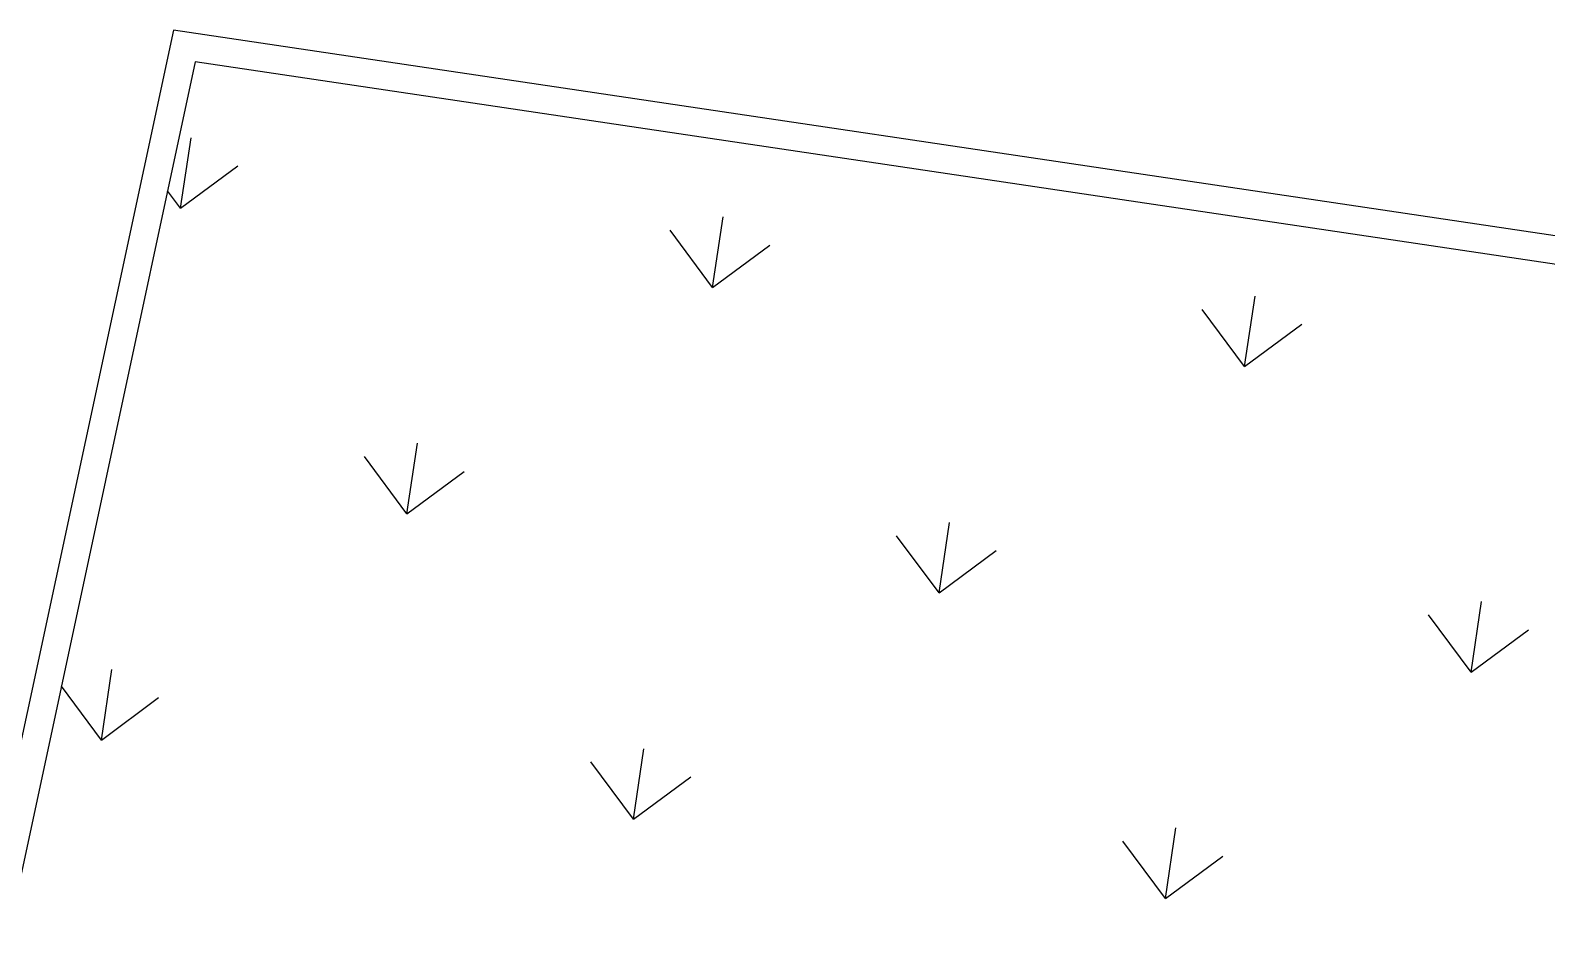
# Model space of a CAD drawing. Header units: millimetres. Extents: x 338 to 506, y 179 to 335.
# Drawn here: x 371.15 to 379.25, y 303.4 to 308.29 of the extents above; entities that cross this region are included whole.
import ezdxf

# ---------------------------------------------------------------- set-up
doc = ezdxf.new("R2010")
doc.units = ezdxf.units.MM
doc.layers.add('ANDEN', color=251, linetype='Continuous')
doc.layers.add('MUROS', color=32, linetype='Continuous')

# ---------------------------------------------------------------- blocks, each defined once
blk = doc.blocks.new('*X956')
at = {"color": 0}
for p, q in [((118.2496, 132.0751), (118.5032, 132.3287)), ((121.1233, 132.0751), (121.2053, 132.1571)), ((118.2496, 132.0751), (118.519, 131.8057)), ((118.2496, 132.0751), (118.6306, 132.0751)), ((121.1233, 132.0751), (121.3927, 131.8057)), ((121.1233, 132.0751), (121.5043, 132.0751)), ((119.6865, 130.6383), (119.9559, 130.9077)), ((119.6865, 130.6383), (119.9559, 130.3689)), ((119.6865, 130.6383), (120.0675, 130.6383)), ((118.2496, 129.2014), (118.519, 129.4709)), ((121.1233, 129.2014), (121.3927, 129.4709)), ((118.2496, 129.2014), (118.519, 128.932)), ((118.2496, 129.2014), (118.6306, 129.2014)), ((121.1233, 129.2014), (121.3927, 128.932)), ((121.1233, 129.2014), (121.5043, 129.2014)), ((119.6865, 127.7646), (119.9559, 128.034)), ((119.6865, 127.7646), (119.9559, 127.4952)), ((119.6865, 127.7646), (120.0675, 127.7646)), ((118.2496, 126.3278), (118.519, 126.5972)), ((121.1233, 126.3278), (121.3927, 126.5972)), ((118.2496, 126.3278), (118.519, 126.0584)), ((118.2496, 126.3278), (118.6306, 126.3278)), ((121.1233, 126.3278), (121.3927, 126.0584)), ((121.1233, 126.3278), (121.5043, 126.3278)), ((119.6865, 124.8909), (119.9559, 125.1603)), ((119.6865, 124.8909), (119.9559, 124.6215)), ((119.6865, 124.8909), (120.0675, 124.8909))]:
    blk.add_line(p, q, dxfattribs=at)
blk = doc.blocks.new('A$C7152A42C')
at = {"layer": 'ANDEN'}
for p, q in [((122.05847, 132.25328), (111.49487, 132.92401)), ((122.05847, 108.85105), (122.05847, 132.25328))]:
    blk.add_line(p, q, dxfattribs=at)
blk.add_lwpolyline([(121.90847, 109.00105), (121.90847, 132.1125), (111.64487, 132.76418), (111.64487, 123.70105), (110.64487, 123.70105), (110.64487, 119.00105), (111.64487, 119.00105), (111.64487, 113.70105), (110.64487, 113.70105), (110.64487, 109.00105)], close=True, dxfattribs=at)
at = {"layer": 'ANDEN', "color": 251, "linetype": 'Continuous'}
blk.add_blockref('*X956', (0, 0), dxfattribs=at)

msp = doc.modelspace()

# ---------------------------------------------------------------- block references
at = {"layer": 'MUROS', "color": 32, "rotation": 81.53046525965426}
msp.add_blockref('A$C7152A42C', (484.7482, 168.0844), dxfattribs=at)

doc.saveas('drawing.dxf')
